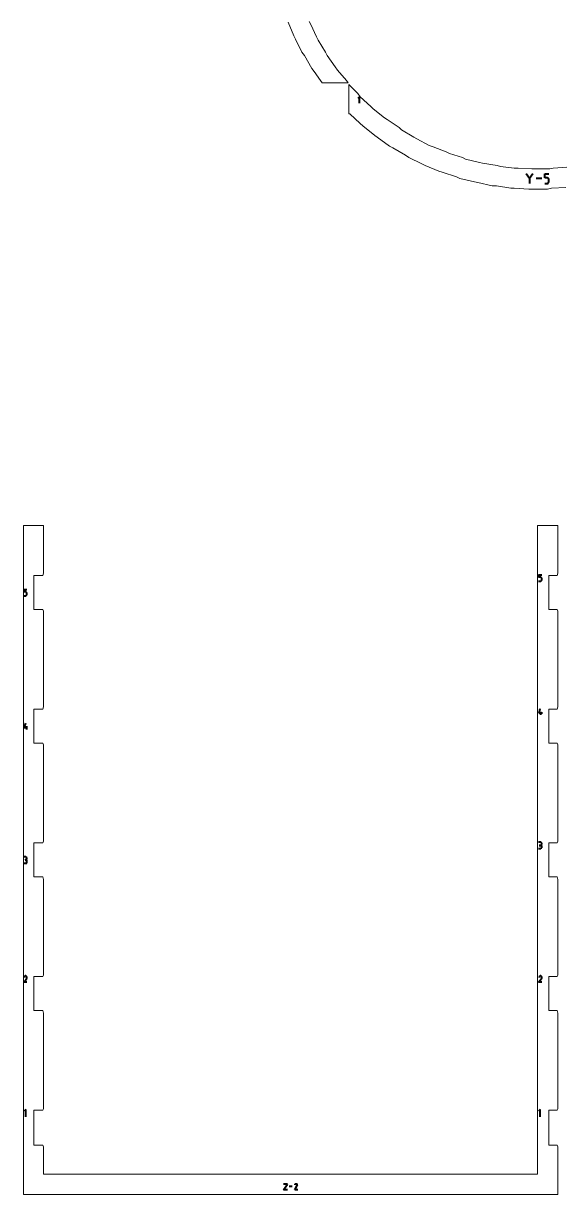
# Model space of a CAD drawing. Header units: millimetres. Extents: x -99 to 99, y -143 to 131.
# Drawn here: x -99.3 to -32.9, y -142.5 to 2 of the extents above; entities that cross this region are included whole.
import ezdxf

# ---------------------------------------------------------------- set-up
doc = ezdxf.new("R2010")
doc.units = ezdxf.units.MM
doc.header["$MEASUREMENT"] = 0
doc.layers.add('layer 1', color=7, linetype='Continuous')

msp = doc.modelspace()

# ---------------------------------------------------------------- linework, layer by layer
at = {"layer": 'layer 1', "color": 5, "lineweight": 13}
for points in [[(-66.5498, 2.1626), (-66.5498, 2.1626), (-65.8486, 0.4639), (-65.8486, 0.4639)], [(-63.7478, 1.8636), (-63.7478, 1.8636), (-63.9489, 2.2631), (-63.9489, 2.2631)], [(-63.0493, 0.3634), (-63.0493, 0.3634), (-63.7478, 1.8636), (-63.7478, 1.8636)], [(-65.8486, 0.4639), (-65.8486, 0.4639), (-65.6475, 0.0618), (-65.6475, 0.0618)], [(-65.6475, 0.0618), (-65.6475, 0.0618), (-64.8485, -1.5363), (-64.8485, -1.5363)], [(-62.8483, -0.0361), (-62.8483, -0.0361), (-63.0493, 0.3634), (-63.0493, 0.3634)], [(-61.9487, -1.5363), (-61.9487, -1.5363), (-62.8483, -0.0361), (-62.8483, -0.0361)], [(-64.8485, -1.5363), (-64.8485, -1.5363), (-64.5495, -1.9385), (-64.5495, -1.9385)], [(-64.5495, -1.9385), (-64.5495, -1.9385), (-63.6473, -3.5366), (-63.6473, -3.5366)], [(-61.7476, -1.9385), (-61.7476, -1.9385), (-61.9487, -1.5363), (-61.9487, -1.5363)], [(-60.7475, -3.3381), (-60.7475, -3.3381), (-61.7476, -1.9385), (-61.7476, -1.9385)], [(-63.6473, -3.5366), (-63.6473, -3.5366), (-63.3483, -3.9361), (-63.3483, -3.9361)], [(-63.3483, -3.9361), (-63.3483, -3.9361), (-62.5493, -5.0368), (-62.5493, -5.0368)], [(-60.4485, -3.7377), (-60.4485, -3.7377), (-60.7475, -3.3381), (-60.7475, -3.3381)], [(-59.3478, -5.0368), (-59.3478, -5.0368), (-60.4485, -3.7377), (-60.4485, -3.7377)], [(-62.5493, -5.0368), (-62.5493, -5.0368), (-62.3482, -5.3384), (-62.3482, -5.3384)], [(-62.3482, -5.3384), (-62.3482, -5.3384), (-59.1467, -5.3384), (-59.1467, -5.3384)], [(-59.1467, -5.3384), (-59.1467, -5.3384), (-59.3478, -5.0368), (-59.3478, -5.0368)], [(-57.9482, -6.6375), (-57.9482, -6.6375), (-59.0488, -5.5368), (-59.0488, -5.5368)], [(-59.0488, -5.5368), (-59.0488, -5.5368), (-59.0488, -9.1378), (-59.0488, -9.1378)], [(-57.6465, -7.037), (-57.6465, -7.037), (-57.9482, -6.6375), (-57.9482, -6.6375)], [(-56.3474, -8.2382), (-56.3474, -8.2382), (-57.6465, -7.037), (-57.6465, -7.037)], [(-56.0485, -8.5372), (-56.0485, -8.5372), (-56.3474, -8.2382), (-56.3474, -8.2382)], [(-54.6488, -9.6379), (-54.6488, -9.6379), (-56.0485, -8.5372), (-56.0485, -8.5372)], [(-59.0488, -9.1378), (-59.0488, -9.1378), (-58.9483, -9.1378), (-58.9483, -9.1378)], [(-58.9483, -9.1378), (-58.9483, -9.1378), (-57.6465, -10.3364), (-57.6465, -10.3364)], [(-54.3472, -9.8363), (-54.3472, -9.8363), (-54.6488, -9.6379), (-54.6488, -9.6379)], [(-52.847, -10.8364), (-52.847, -10.8364), (-54.3472, -9.8363), (-54.3472, -9.8363)], [(-57.6465, -10.3364), (-57.6465, -10.3364), (-57.3476, -10.638), (-57.3476, -10.638)], [(-57.3476, -10.638), (-57.3476, -10.638), (-55.8474, -11.8366), (-55.8474, -11.8366)], [(-52.548, -11.1381), (-52.548, -11.1381), (-52.847, -10.8364), (-52.847, -10.8364)], [(-51.0478, -12.0376), (-51.0478, -12.0376), (-52.548, -11.1381), (-52.548, -11.1381)], [(-55.8474, -11.8366), (-55.8474, -11.8366), (-55.5484, -12.0376), (-55.5484, -12.0376)], [(-55.5484, -12.0376), (-55.5484, -12.0376), (-54.0482, -13.1383), (-54.0482, -13.1383)], [(-50.6483, -12.2387), (-50.6483, -12.2387), (-51.0478, -12.0376), (-51.0478, -12.0376)], [(-49.1481, -13.0378), (-49.1481, -13.0378), (-50.6483, -12.2387), (-50.6483, -12.2387)], [(-54.0482, -13.1383), (-54.0482, -13.1383), (-53.6487, -13.3367), (-53.6487, -13.3367)], [(-53.6487, -13.3367), (-53.6487, -13.3367), (-52.048, -14.239), (-52.048, -14.239)], [(-52.048, -14.239), (-52.048, -14.239), (-51.6484, -14.538), (-51.6484, -14.538)], [(-48.6481, -13.2388), (-48.6481, -13.2388), (-49.1481, -13.0378), (-49.1481, -13.0378)], [(-47.0473, -13.8368), (-47.0473, -13.8368), (-48.6481, -13.2388), (-48.6481, -13.2388)], [(-46.6478, -14.0379), (-46.6478, -14.0379), (-47.0473, -13.8368), (-47.0473, -13.8368)], [(-45.0471, -14.538), (-45.0471, -14.538), (-46.6478, -14.0379), (-46.6478, -14.0379)], [(-51.6484, -14.538), (-51.6484, -14.538), (-50.0477, -15.337), (-50.0477, -15.337)], [(-50.0477, -15.337), (-50.0477, -15.337), (-49.6482, -15.5381), (-49.6482, -15.5381)], [(-49.6482, -15.5381), (-49.6482, -15.5381), (-47.9469, -16.2366), (-47.9469, -16.2366)], [(-44.6476, -14.7364), (-44.6476, -14.7364), (-45.0471, -14.538), (-45.0471, -14.538)], [(-42.9463, -15.1386), (-42.9463, -15.1386), (-44.6476, -14.7364), (-44.6476, -14.7364)], [(-42.5468, -15.2364), (-42.5468, -15.2364), (-42.9463, -15.1386), (-42.9463, -15.1386)], [(-40.7476, -15.5381), (-40.7476, -15.5381), (-42.5468, -15.2364), (-42.5468, -15.2364)], [(-40.3454, -15.6386), (-40.3454, -15.6386), (-40.7476, -15.5381), (-40.7476, -15.5381)], [(-38.6468, -15.8371), (-38.6468, -15.8371), (-40.3454, -15.6386), (-40.3454, -15.6386)], [(-38.1468, -15.8371), (-38.1468, -15.8371), (-38.6468, -15.8371), (-38.6468, -15.8371)], [(-36.4455, -15.9376), (-36.4455, -15.9376), (-38.1468, -15.8371), (-38.1468, -15.8371)], [(-33.8473, -15.8371), (-33.8473, -15.8371), (-34.2468, -15.9376), (-34.2468, -15.9376)], [(-32.146, -15.7365), (-32.146, -15.7365), (-33.8473, -15.8371), (-33.8473, -15.8371)], [(-47.9469, -16.2366), (-47.9469, -16.2366), (-47.5474, -16.3371), (-47.5474, -16.3371)], [(-47.5474, -16.3371), (-47.5474, -16.3371), (-45.7482, -16.9377), (-45.7482, -16.9377)], [(-45.7482, -16.9377), (-45.7482, -16.9377), (-45.3461, -17.1388), (-45.3461, -17.1388)], [(-45.3461, -17.1388), (-45.3461, -17.1388), (-43.5469, -17.5383), (-43.5469, -17.5383)], [(-36.046, -15.9376), (-36.046, -15.9376), (-36.4455, -15.9376), (-36.4455, -15.9376)], [(-34.2468, -15.9376), (-34.2468, -15.9376), (-36.046, -15.9376), (-36.046, -15.9376)], [(-43.5469, -17.5383), (-43.5469, -17.5383), (-43.1474, -17.6389), (-43.1474, -17.6389)], [(-43.1474, -17.6389), (-43.1474, -17.6389), (-41.3456, -18.0384), (-41.3456, -18.0384)], [(-41.3456, -18.0384), (-41.3456, -18.0384), (-40.8455, -18.0384), (-40.8455, -18.0384)], [(-40.8455, -18.0384), (-40.8455, -18.0384), (-39.0463, -18.3374), (-39.0463, -18.3374)], [(-39.0463, -18.3374), (-39.0463, -18.3374), (-38.6468, -18.3374), (-38.6468, -18.3374)], [(-38.6468, -18.3374), (-38.6468, -18.3374), (-36.845, -18.4379), (-36.845, -18.4379)], [(-36.845, -18.4379), (-36.845, -18.4379), (-36.3476, -18.4379), (-36.3476, -18.4379)], [(-36.3476, -18.4379), (-36.3476, -18.4379), (-34.5458, -18.4379), (-34.5458, -18.4379)], [(-34.5458, -18.4379), (-34.5458, -18.4379), (-34.0457, -18.3374), (-34.0457, -18.3374)], [(-34.0457, -18.3374), (-34.0457, -18.3374), (-32.2465, -18.2368), (-32.2465, -18.2368)], [(-96.752, -59.9405), (-96.752, -59.9405), (-99.2523, -59.9405), (-99.2523, -59.9405)], [(-99.2523, -59.9405), (-99.2523, -59.9405), (-99.2523, -101.2419), (-99.2523, -101.2419)], [(-96.752, -65.8407), (-96.752, -65.8407), (-96.752, -59.9405), (-96.752, -59.9405)], [(-33.2467, -59.9405), (-33.2467, -59.9405), (-35.747, -59.9405), (-35.747, -59.9405)], [(-35.747, -59.9405), (-35.747, -59.9405), (-35.747, -100.0407), (-35.747, -100.0407)], [(-33.2467, -65.8407), (-33.2467, -65.8407), (-33.2467, -59.9405), (-33.2467, -59.9405)], [(-97.9505, -70.3386), (-97.9505, -70.3386), (-97.9505, -66.1396), (-97.9505, -66.1396)], [(-97.9505, -66.1396), (-97.9505, -66.1396), (-96.8499, -66.1396), (-96.8499, -66.1396)], [(-96.8499, -66.1396), (-96.8499, -66.1396), (-96.752, -65.8407), (-96.752, -65.8407)], [(-34.3473, -70.3386), (-34.3473, -70.3386), (-34.3473, -66.1396), (-34.3473, -66.1396)], [(-34.3473, -66.1396), (-34.3473, -66.1396), (-33.3472, -66.1396), (-33.3472, -66.1396)], [(-33.3472, -66.1396), (-33.3472, -66.1396), (-33.2467, -65.8407), (-33.2467, -65.8407)], [(-96.8499, -70.3386), (-96.8499, -70.3386), (-97.9505, -70.3386), (-97.9505, -70.3386)], [(-96.752, -70.5397), (-96.752, -70.5397), (-96.8499, -70.3386), (-96.8499, -70.3386)], [(-96.752, -82.3401), (-96.752, -82.3401), (-96.752, -70.5397), (-96.752, -70.5397)], [(-33.3472, -70.3386), (-33.3472, -70.3386), (-34.3473, -70.3386), (-34.3473, -70.3386)], [(-33.2467, -70.5397), (-33.2467, -70.5397), (-33.3472, -70.3386), (-33.3472, -70.3386)], [(-33.2467, -82.3401), (-33.2467, -82.3401), (-33.2467, -70.5397), (-33.2467, -70.5397)], [(-96.8499, -82.6391), (-96.8499, -82.6391), (-96.752, -82.3401), (-96.752, -82.3401)], [(-33.3472, -82.6391), (-33.3472, -82.6391), (-33.2467, -82.3401), (-33.2467, -82.3401)], [(-97.9505, -86.8406), (-97.9505, -86.8406), (-97.9505, -82.6391), (-97.9505, -82.6391)], [(-97.9505, -82.6391), (-97.9505, -82.6391), (-96.8499, -82.6391), (-96.8499, -82.6391)], [(-34.3473, -86.8406), (-34.3473, -86.8406), (-34.3473, -82.6391), (-34.3473, -82.6391)], [(-34.3473, -82.6391), (-34.3473, -82.6391), (-33.3472, -82.6391), (-33.3472, -82.6391)], [(-96.8499, -86.8406), (-96.8499, -86.8406), (-97.9505, -86.8406), (-97.9505, -86.8406)], [(-96.752, -87.0391), (-96.752, -87.0391), (-96.8499, -86.8406), (-96.8499, -86.8406)], [(-96.752, -98.94), (-96.752, -98.94), (-96.752, -87.0391), (-96.752, -87.0391)], [(-33.3472, -86.8406), (-33.3472, -86.8406), (-34.3473, -86.8406), (-34.3473, -86.8406)], [(-33.2467, -87.0391), (-33.2467, -87.0391), (-33.3472, -86.8406), (-33.3472, -86.8406)], [(-33.2467, -98.94), (-33.2467, -98.94), (-33.2467, -87.0391), (-33.2467, -87.0391)], [(-97.9505, -103.34), (-97.9505, -103.34), (-97.9505, -99.1411), (-97.9505, -99.1411)], [(-97.9505, -99.1411), (-97.9505, -99.1411), (-96.8499, -99.1411), (-96.8499, -99.1411)], [(-96.8499, -99.1411), (-96.8499, -99.1411), (-96.752, -98.94), (-96.752, -98.94)], [(-34.3473, -103.34), (-34.3473, -103.34), (-34.3473, -99.1411), (-34.3473, -99.1411)], [(-34.3473, -99.1411), (-34.3473, -99.1411), (-33.3472, -99.1411), (-33.3472, -99.1411)], [(-33.3472, -99.1411), (-33.3472, -99.1411), (-33.2467, -98.94), (-33.2467, -98.94)], [(-35.747, -100.0407), (-35.747, -100.0407), (-35.747, -140.043), (-35.747, -140.043)], [(-99.2523, -101.2419), (-99.2523, -101.2419), (-99.2523, -142.5434), (-99.2523, -142.5434)], [(-96.8499, -103.34), (-96.8499, -103.34), (-97.9505, -103.34), (-97.9505, -103.34)], [(-96.752, -103.6417), (-96.752, -103.6417), (-96.8499, -103.34), (-96.8499, -103.34)], [(-96.752, -115.4421), (-96.752, -115.4421), (-96.752, -103.6417), (-96.752, -103.6417)], [(-33.3472, -103.34), (-33.3472, -103.34), (-34.3473, -103.34), (-34.3473, -103.34)], [(-33.2467, -103.6417), (-33.2467, -103.6417), (-33.3472, -103.34), (-33.3472, -103.34)], [(-33.2467, -115.4421), (-33.2467, -115.4421), (-33.2467, -103.6417), (-33.2467, -103.6417)], [(-97.9505, -119.8421), (-97.9505, -119.8421), (-97.9505, -115.6405), (-97.9505, -115.6405)], [(-97.9505, -115.6405), (-97.9505, -115.6405), (-96.8499, -115.6405), (-96.8499, -115.6405)], [(-96.8499, -115.6405), (-96.8499, -115.6405), (-96.752, -115.4421), (-96.752, -115.4421)], [(-34.3473, -119.8421), (-34.3473, -119.8421), (-34.3473, -115.6405), (-34.3473, -115.6405)], [(-34.3473, -115.6405), (-34.3473, -115.6405), (-33.3472, -115.6405), (-33.3472, -115.6405)], [(-33.3472, -115.6405), (-33.3472, -115.6405), (-33.2467, -115.4421), (-33.2467, -115.4421)], [(-96.8499, -119.8421), (-96.8499, -119.8421), (-97.9505, -119.8421), (-97.9505, -119.8421)], [(-96.752, -120.1411), (-96.752, -120.1411), (-96.8499, -119.8421), (-96.8499, -119.8421)], [(-33.3472, -119.8421), (-33.3472, -119.8421), (-34.3473, -119.8421), (-34.3473, -119.8421)], [(-33.2467, -120.1411), (-33.2467, -120.1411), (-33.3472, -119.8421), (-33.3472, -119.8421)], [(-96.752, -131.9415), (-96.752, -131.9415), (-96.752, -120.1411), (-96.752, -120.1411)], [(-33.2467, -131.9415), (-33.2467, -131.9415), (-33.2467, -120.1411), (-33.2467, -120.1411)], [(-97.9505, -136.4421), (-97.9505, -136.4421), (-97.9505, -132.1426), (-97.9505, -132.1426)], [(-97.9505, -132.1426), (-97.9505, -132.1426), (-96.8499, -132.1426), (-96.8499, -132.1426)], [(-96.8499, -132.1426), (-96.8499, -132.1426), (-96.752, -131.9415), (-96.752, -131.9415)], [(-34.3473, -136.4421), (-34.3473, -136.4421), (-34.3473, -132.1426), (-34.3473, -132.1426)], [(-34.3473, -132.1426), (-34.3473, -132.1426), (-33.3472, -132.1426), (-33.3472, -132.1426)], [(-33.3472, -132.1426), (-33.3472, -132.1426), (-33.2467, -131.9415), (-33.2467, -131.9415)], [(-96.8499, -136.4421), (-96.8499, -136.4421), (-97.9505, -136.4421), (-97.9505, -136.4421)], [(-96.752, -136.6432), (-96.752, -136.6432), (-96.8499, -136.4421), (-96.8499, -136.4421)], [(-96.752, -140.043), (-96.752, -140.043), (-96.752, -136.6432), (-96.752, -136.6432)], [(-33.3472, -136.4421), (-33.3472, -136.4421), (-34.3473, -136.4421), (-34.3473, -136.4421)], [(-33.2467, -136.6432), (-33.2467, -136.6432), (-33.3472, -136.4421), (-33.3472, -136.4421)], [(-33.2467, -142.5434), (-33.2467, -142.5434), (-33.2467, -136.6432), (-33.2467, -136.6432)], [(-35.747, -140.043), (-35.747, -140.043), (-96.752, -140.043), (-96.752, -140.043)], [(-99.2523, -142.5434), (-99.2523, -142.5434), (-33.2467, -142.5434), (-33.2467, -142.5434)]]:
    msp.add_open_spline(points, degree=3, dxfattribs=at)
at = {"layer": 'layer 1', "color": 1, "lineweight": 40}
for points in [[(-57.7471, -7.037), (-57.7471, -7.037), (-57.9482, -7.2381), (-57.9482, -7.2381)], [(-57.7471, -7.8387), (-57.7471, -7.8387), (-57.7471, -7.037), (-57.7471, -7.037)], [(-36.7471, -17.1388), (-36.7471, -17.1388), (-37.1466, -16.5382), (-37.1466, -16.5382)], [(-36.3476, -16.5382), (-36.3476, -16.5382), (-36.7471, -17.1388), (-36.7471, -17.1388)], [(-36.7471, -17.0383), (-36.7471, -17.0383), (-36.7471, -17.7368), (-36.7471, -17.7368)], [(-35.2469, -17.1388), (-35.2469, -17.1388), (-35.9454, -17.1388), (-35.9454, -17.1388)], [(-34.8474, -17.0383), (-34.8474, -17.0383), (-34.8474, -16.5382), (-34.8474, -16.5382)], [(-34.8474, -16.5382), (-34.8474, -16.5382), (-34.3473, -16.5382), (-34.3473, -16.5382)], [(-34.5458, -17.0383), (-34.5458, -17.0383), (-34.8474, -17.0383), (-34.8474, -17.0383)], [(-34.4452, -17.1388), (-34.4452, -17.1388), (-34.5458, -17.0383), (-34.5458, -17.0383)], [(-34.5458, -17.0383), (-34.5458, -17.0383), (-34.5458, -17.0383), (-34.5458, -17.0383)], [(-34.3473, -17.1388), (-34.3473, -17.1388), (-34.4452, -17.1388), (-34.4452, -17.1388)], [(-34.4452, -17.1388), (-34.4452, -17.1388), (-34.4452, -17.1388), (-34.4452, -17.1388)], [(-34.4452, -17.1388), (-34.4452, -17.1388), (-34.4452, -17.1388), (-34.4452, -17.1388)], [(-34.3473, -17.2367), (-34.3473, -17.2367), (-34.3473, -17.1388), (-34.3473, -17.1388)], [(-34.3473, -17.3372), (-34.3473, -17.3372), (-34.3473, -17.2367), (-34.3473, -17.2367)], [(-34.3473, -17.2367), (-34.3473, -17.2367), (-34.3473, -17.2367), (-34.3473, -17.2367)], [(-34.3473, -17.4378), (-34.3473, -17.4378), (-34.3473, -17.3372), (-34.3473, -17.3372)], [(-34.3473, -17.3372), (-34.3473, -17.3372), (-34.3473, -17.3372), (-34.3473, -17.3372)], [(-34.3473, -17.3372), (-34.3473, -17.3372), (-34.3473, -17.3372), (-34.3473, -17.3372)], [(-34.8474, -17.7368), (-34.8474, -17.7368), (-34.5458, -17.7368), (-34.5458, -17.7368)], [(-34.5458, -17.7368), (-34.5458, -17.7368), (-34.5458, -17.7368), (-34.5458, -17.7368)], [(-34.5458, -17.7368), (-34.5458, -17.7368), (-34.5458, -17.7368), (-34.5458, -17.7368)], [(-34.5458, -17.7368), (-34.5458, -17.7368), (-34.4452, -17.7368), (-34.4452, -17.7368)], [(-34.4452, -17.7368), (-34.4452, -17.7368), (-34.4452, -17.6389), (-34.4452, -17.6389)], [(-34.4452, -17.6389), (-34.4452, -17.6389), (-34.3473, -17.6389), (-34.3473, -17.6389)], [(-34.4452, -17.7368), (-34.4452, -17.7368), (-34.4452, -17.7368), (-34.4452, -17.7368)], [(-34.3473, -17.5383), (-34.3473, -17.5383), (-34.3473, -17.4378), (-34.3473, -17.4378)], [(-34.3473, -17.6389), (-34.3473, -17.6389), (-34.3473, -17.5383), (-34.3473, -17.5383)], [(-34.3473, -17.5383), (-34.3473, -17.5383), (-34.3473, -17.5383), (-34.3473, -17.5383)], [(-34.3473, -17.6389), (-34.3473, -17.6389), (-34.3473, -17.6389), (-34.3473, -17.6389)], [(-35.6464, -66.3407), (-35.6464, -66.3407), (-35.6464, -66.0391), (-35.6464, -66.0391)], [(-35.6464, -66.0391), (-35.6464, -66.0391), (-35.2469, -66.0391), (-35.2469, -66.0391)], [(-35.4454, -66.3407), (-35.4454, -66.3407), (-35.6464, -66.3407), (-35.6464, -66.3407)], [(-35.3475, -66.3407), (-35.3475, -66.3407), (-35.4454, -66.3407), (-35.4454, -66.3407)], [(-35.3475, -66.4386), (-35.3475, -66.4386), (-35.3475, -66.3407), (-35.3475, -66.3407)], [(-35.3475, -66.3407), (-35.3475, -66.3407), (-35.3475, -66.3407), (-35.3475, -66.3407)], [(-35.2469, -66.4386), (-35.2469, -66.4386), (-35.3475, -66.4386), (-35.3475, -66.4386)], [(-35.3475, -66.4386), (-35.3475, -66.4386), (-35.3475, -66.4386), (-35.3475, -66.4386)], [(-35.2469, -66.5392), (-35.2469, -66.5392), (-35.2469, -66.4386), (-35.2469, -66.4386)], [(-35.2469, -66.4386), (-35.2469, -66.4386), (-35.2469, -66.4386), (-35.2469, -66.4386)], [(-35.2469, -66.4386), (-35.2469, -66.4386), (-35.2469, -66.4386), (-35.2469, -66.4386)], [(-99.1517, -68.1399), (-99.1517, -68.1399), (-99.1517, -67.8409), (-99.1517, -67.8409)], [(-99.1517, -67.8409), (-99.1517, -67.8409), (-98.8501, -67.8409), (-98.8501, -67.8409)], [(-35.6464, -66.8408), (-35.6464, -66.8408), (-35.4454, -66.8408), (-35.4454, -66.8408)], [(-35.4454, -66.8408), (-35.4454, -66.8408), (-35.4454, -66.8408), (-35.4454, -66.8408)], [(-35.4454, -66.8408), (-35.4454, -66.8408), (-35.3475, -66.8408), (-35.3475, -66.8408)], [(-35.3475, -66.8408), (-35.3475, -66.8408), (-35.3475, -66.7402), (-35.3475, -66.7402)], [(-35.3475, -66.7402), (-35.3475, -66.7402), (-35.3475, -66.7402), (-35.3475, -66.7402)], [(-35.3475, -66.7402), (-35.3475, -66.7402), (-35.2469, -66.7402), (-35.2469, -66.7402)], [(-35.3475, -66.8408), (-35.3475, -66.8408), (-35.3475, -66.8408), (-35.3475, -66.8408)], [(-35.2469, -66.6397), (-35.2469, -66.6397), (-35.2469, -66.5392), (-35.2469, -66.5392)], [(-35.2469, -66.5392), (-35.2469, -66.5392), (-35.2469, -66.5392), (-35.2469, -66.5392)], [(-35.2469, -66.5392), (-35.2469, -66.5392), (-35.2469, -66.5392), (-35.2469, -66.5392)], [(-35.2469, -66.7402), (-35.2469, -66.7402), (-35.2469, -66.6397), (-35.2469, -66.6397)], [(-35.2469, -66.6397), (-35.2469, -66.6397), (-35.2469, -66.6397), (-35.2469, -66.6397)], [(-35.2469, -66.7402), (-35.2469, -66.7402), (-35.2469, -66.7402), (-35.2469, -66.7402)], [(-35.2469, -66.7402), (-35.2469, -66.7402), (-35.2469, -66.7402), (-35.2469, -66.7402)], [(-98.9506, -68.1399), (-98.9506, -68.1399), (-99.1517, -68.1399), (-99.1517, -68.1399)], [(-99.1517, -68.64), (-99.1517, -68.64), (-98.9506, -68.64), (-98.9506, -68.64)], [(-98.9506, -68.2404), (-98.9506, -68.2404), (-98.9506, -68.1399), (-98.9506, -68.1399)], [(-98.9506, -68.1399), (-98.9506, -68.1399), (-98.9506, -68.1399), (-98.9506, -68.1399)], [(-98.9506, -68.1399), (-98.9506, -68.1399), (-98.9506, -68.1399), (-98.9506, -68.1399)], [(-98.8501, -68.2404), (-98.8501, -68.2404), (-98.9506, -68.2404), (-98.9506, -68.2404)], [(-98.9506, -68.64), (-98.9506, -68.64), (-98.9506, -68.5394), (-98.9506, -68.5394)], [(-98.9506, -68.5394), (-98.9506, -68.5394), (-98.8501, -68.5394), (-98.8501, -68.5394)], [(-98.9506, -68.64), (-98.9506, -68.64), (-98.9506, -68.64), (-98.9506, -68.64)], [(-98.9506, -68.64), (-98.9506, -68.64), (-98.9506, -68.64), (-98.9506, -68.64)], [(-98.9506, -68.64), (-98.9506, -68.64), (-98.9506, -68.64), (-98.9506, -68.64)], [(-98.8501, -68.3383), (-98.8501, -68.3383), (-98.8501, -68.2404), (-98.8501, -68.2404)], [(-98.8501, -68.2404), (-98.8501, -68.2404), (-98.8501, -68.2404), (-98.8501, -68.2404)], [(-98.8501, -68.2404), (-98.8501, -68.2404), (-98.8501, -68.2404), (-98.8501, -68.2404)], [(-98.8501, -68.2404), (-98.8501, -68.2404), (-98.8501, -68.2404), (-98.8501, -68.2404)], [(-98.8501, -68.4389), (-98.8501, -68.4389), (-98.8501, -68.3383), (-98.8501, -68.3383)], [(-98.8501, -68.3383), (-98.8501, -68.3383), (-98.8501, -68.3383), (-98.8501, -68.3383)], [(-98.8501, -68.3383), (-98.8501, -68.3383), (-98.8501, -68.3383), (-98.8501, -68.3383)], [(-98.8501, -68.5394), (-98.8501, -68.5394), (-98.8501, -68.4389), (-98.8501, -68.4389)], [(-98.8501, -68.4389), (-98.8501, -68.4389), (-98.8501, -68.4389), (-98.8501, -68.4389)], [(-98.8501, -68.5394), (-98.8501, -68.5394), (-98.8501, -68.5394), (-98.8501, -68.5394)], [(-98.8501, -68.5394), (-98.8501, -68.5394), (-98.8501, -68.5394), (-98.8501, -68.5394)], [(-98.8501, -68.5394), (-98.8501, -68.5394), (-98.8501, -68.5394), (-98.8501, -68.5394)], [(-35.5459, -83.1391), (-35.5459, -83.1391), (-35.4454, -82.5412), (-35.4454, -82.5412)], [(-35.1464, -83.1391), (-35.1464, -83.1391), (-35.5459, -83.1391), (-35.5459, -83.1391)], [(-35.3475, -83.3402), (-35.3475, -83.3402), (-35.3475, -82.9407), (-35.3475, -82.9407)], [(-99.1517, -84.9409), (-99.1517, -84.9409), (-98.9506, -84.3403), (-98.9506, -84.3403)], [(-98.7522, -84.9409), (-98.7522, -84.9409), (-99.1517, -84.9409), (-99.1517, -84.9409)], [(-98.8501, -85.1394), (-98.8501, -85.1394), (-98.8501, -84.7398), (-98.8501, -84.7398)], [(-35.4454, -99.0406), (-35.4454, -99.0406), (-35.6464, -99.0406), (-35.6464, -99.0406)], [(-35.4454, -99.4401), (-35.4454, -99.4401), (-35.5459, -99.4401), (-35.5459, -99.4401)], [(-35.5459, -99.4401), (-35.5459, -99.4401), (-35.4454, -99.4401), (-35.4454, -99.4401)], [(-35.3475, -99.0406), (-35.3475, -99.0406), (-35.4454, -99.0406), (-35.4454, -99.0406)], [(-35.4454, -99.0406), (-35.4454, -99.0406), (-35.4454, -99.0406), (-35.4454, -99.0406)], [(-35.3475, -99.4401), (-35.3475, -99.4401), (-35.4454, -99.4401), (-35.4454, -99.4401)], [(-35.4454, -99.4401), (-35.4454, -99.4401), (-35.4454, -99.4401), (-35.4454, -99.4401)], [(-35.4454, -99.4401), (-35.4454, -99.4401), (-35.4454, -99.4401), (-35.4454, -99.4401)], [(-35.4454, -99.4401), (-35.4454, -99.4401), (-35.4454, -99.4401), (-35.4454, -99.4401)], [(-35.4454, -99.4401), (-35.4454, -99.4401), (-35.3475, -99.4401), (-35.3475, -99.4401)], [(-35.3475, -99.1411), (-35.3475, -99.1411), (-35.3475, -99.0406), (-35.3475, -99.0406)], [(-35.3475, -99.0406), (-35.3475, -99.0406), (-35.3475, -99.0406), (-35.3475, -99.0406)], [(-35.2469, -99.1411), (-35.2469, -99.1411), (-35.3475, -99.1411), (-35.3475, -99.1411)], [(-35.3475, -99.1411), (-35.3475, -99.1411), (-35.3475, -99.1411), (-35.3475, -99.1411)], [(-35.3475, -99.4401), (-35.3475, -99.4401), (-35.3475, -99.3395), (-35.3475, -99.3395)], [(-35.3475, -99.3395), (-35.3475, -99.3395), (-35.3475, -99.3395), (-35.3475, -99.3395)], [(-35.3475, -99.3395), (-35.3475, -99.3395), (-35.3475, -99.3395), (-35.3475, -99.3395)], [(-35.3475, -99.3395), (-35.3475, -99.3395), (-35.2469, -99.3395), (-35.2469, -99.3395)], [(-35.2469, -99.4401), (-35.2469, -99.4401), (-35.3475, -99.4401), (-35.3475, -99.4401)], [(-35.3475, -99.4401), (-35.3475, -99.4401), (-35.3475, -99.4401), (-35.3475, -99.4401)], [(-35.3475, -99.4401), (-35.3475, -99.4401), (-35.3475, -99.4401), (-35.3475, -99.4401)], [(-35.3475, -99.4401), (-35.3475, -99.4401), (-35.3475, -99.4401), (-35.3475, -99.4401)], [(-35.3475, -99.8396), (-35.3475, -99.8396), (-35.3475, -99.7417), (-35.3475, -99.7417)], [(-35.3475, -99.7417), (-35.3475, -99.7417), (-35.3475, -99.7417), (-35.3475, -99.7417)], [(-35.3475, -99.7417), (-35.3475, -99.7417), (-35.2469, -99.7417), (-35.2469, -99.7417)], [(-35.2469, -99.2417), (-35.2469, -99.2417), (-35.2469, -99.1411), (-35.2469, -99.1411)], [(-35.2469, -99.1411), (-35.2469, -99.1411), (-35.2469, -99.1411), (-35.2469, -99.1411)], [(-35.2469, -99.3395), (-35.2469, -99.3395), (-35.2469, -99.2417), (-35.2469, -99.2417)], [(-35.2469, -99.2417), (-35.2469, -99.2417), (-35.2469, -99.2417), (-35.2469, -99.2417)], [(-35.2469, -99.2417), (-35.2469, -99.2417), (-35.2469, -99.2417), (-35.2469, -99.2417)], [(-35.2469, -99.2417), (-35.2469, -99.2417), (-35.2469, -99.2417), (-35.2469, -99.2417)], [(-35.2469, -99.3395), (-35.2469, -99.3395), (-35.2469, -99.3395), (-35.2469, -99.3395)], [(-35.2469, -99.5406), (-35.2469, -99.5406), (-35.2469, -99.4401), (-35.2469, -99.4401)], [(-35.2469, -99.6412), (-35.2469, -99.6412), (-35.2469, -99.5406), (-35.2469, -99.5406)], [(-35.2469, -99.5406), (-35.2469, -99.5406), (-35.2469, -99.5406), (-35.2469, -99.5406)], [(-35.2469, -99.5406), (-35.2469, -99.5406), (-35.2469, -99.5406), (-35.2469, -99.5406)], [(-35.2469, -99.5406), (-35.2469, -99.5406), (-35.2469, -99.5406), (-35.2469, -99.5406)], [(-35.2469, -99.7417), (-35.2469, -99.7417), (-35.2469, -99.6412), (-35.2469, -99.6412)], [(-35.2469, -99.6412), (-35.2469, -99.6412), (-35.2469, -99.6412), (-35.2469, -99.6412)], [(-35.2469, -99.7417), (-35.2469, -99.7417), (-35.2469, -99.7417), (-35.2469, -99.7417)], [(-99.0512, -100.8397), (-99.0512, -100.8397), (-99.1517, -100.8397), (-99.1517, -100.8397)], [(-98.9506, -100.8397), (-98.9506, -100.8397), (-99.0512, -100.8397), (-99.0512, -100.8397)], [(-98.8501, -100.9403), (-98.8501, -100.9403), (-98.9506, -100.8397), (-98.9506, -100.8397)], [(-98.9506, -100.8397), (-98.9506, -100.8397), (-98.9506, -100.8397), (-98.9506, -100.8397)], [(-98.9506, -100.8397), (-98.9506, -100.8397), (-98.9506, -100.8397), (-98.9506, -100.8397)], [(-98.9506, -101.2419), (-98.9506, -101.2419), (-98.9506, -101.1414), (-98.9506, -101.1414)], [(-98.9506, -101.1414), (-98.9506, -101.1414), (-98.8501, -101.1414), (-98.8501, -101.1414)], [(-98.8501, -101.0408), (-98.8501, -101.0408), (-98.8501, -100.9403), (-98.8501, -100.9403)], [(-98.8501, -100.9403), (-98.8501, -100.9403), (-98.8501, -100.9403), (-98.8501, -100.9403)], [(-98.8501, -100.9403), (-98.8501, -100.9403), (-98.8501, -100.9403), (-98.8501, -100.9403)], [(-98.8501, -100.9403), (-98.8501, -100.9403), (-98.8501, -100.9403), (-98.8501, -100.9403)], [(-98.8501, -101.1414), (-98.8501, -101.1414), (-98.8501, -101.0408), (-98.8501, -101.0408)], [(-98.8501, -101.0408), (-98.8501, -101.0408), (-98.8501, -101.0408), (-98.8501, -101.0408)], [(-98.8501, -101.0408), (-98.8501, -101.0408), (-98.8501, -101.0408), (-98.8501, -101.0408)], [(-98.8501, -101.0408), (-98.8501, -101.0408), (-98.8501, -101.0408), (-98.8501, -101.0408)], [(-98.8501, -101.1414), (-98.8501, -101.1414), (-98.8501, -101.1414), (-98.8501, -101.1414)], [(-98.8501, -101.1414), (-98.8501, -101.1414), (-98.8501, -101.1414), (-98.8501, -101.1414)], [(-98.8501, -101.1414), (-98.8501, -101.1414), (-98.8501, -101.1414), (-98.8501, -101.1414)], [(-35.6464, -99.8396), (-35.6464, -99.8396), (-35.4454, -99.8396), (-35.4454, -99.8396)], [(-35.4454, -99.8396), (-35.4454, -99.8396), (-35.4454, -99.8396), (-35.4454, -99.8396)], [(-35.4454, -99.8396), (-35.4454, -99.8396), (-35.4454, -99.8396), (-35.4454, -99.8396)], [(-35.4454, -99.8396), (-35.4454, -99.8396), (-35.3475, -99.8396), (-35.3475, -99.8396)], [(-35.3475, -99.8396), (-35.3475, -99.8396), (-35.3475, -99.8396), (-35.3475, -99.8396)], [(-99.1517, -101.6414), (-99.1517, -101.6414), (-99.0512, -101.6414), (-99.0512, -101.6414)], [(-98.9506, -101.2419), (-98.9506, -101.2419), (-99.0512, -101.2419), (-99.0512, -101.2419)], [(-99.0512, -101.2419), (-99.0512, -101.2419), (-99.0512, -101.2419), (-99.0512, -101.2419)], [(-99.0512, -101.2419), (-99.0512, -101.2419), (-99.0512, -101.2419), (-99.0512, -101.2419)], [(-99.0512, -101.2419), (-99.0512, -101.2419), (-99.0512, -101.2419), (-99.0512, -101.2419)], [(-99.0512, -101.2419), (-99.0512, -101.2419), (-98.9506, -101.2419), (-98.9506, -101.2419)], [(-99.0512, -101.6414), (-99.0512, -101.6414), (-99.0512, -101.6414), (-99.0512, -101.6414)], [(-99.0512, -101.6414), (-99.0512, -101.6414), (-98.9506, -101.6414), (-98.9506, -101.6414)], [(-98.8501, -101.2419), (-98.8501, -101.2419), (-98.9506, -101.2419), (-98.9506, -101.2419)], [(-98.9506, -101.2419), (-98.9506, -101.2419), (-98.9506, -101.2419), (-98.9506, -101.2419)], [(-98.9506, -101.2419), (-98.9506, -101.2419), (-98.9506, -101.2419), (-98.9506, -101.2419)], [(-98.9506, -101.2419), (-98.9506, -101.2419), (-98.9506, -101.2419), (-98.9506, -101.2419)], [(-98.9506, -101.6414), (-98.9506, -101.6414), (-98.9506, -101.6414), (-98.9506, -101.6414)], [(-98.9506, -101.6414), (-98.9506, -101.6414), (-98.9506, -101.6414), (-98.9506, -101.6414)], [(-98.9506, -101.6414), (-98.9506, -101.6414), (-98.8501, -101.6414), (-98.8501, -101.6414)], [(-98.8501, -101.3398), (-98.8501, -101.3398), (-98.8501, -101.2419), (-98.8501, -101.2419)], [(-98.8501, -101.2419), (-98.8501, -101.2419), (-98.8501, -101.2419), (-98.8501, -101.2419)], [(-98.8501, -101.2419), (-98.8501, -101.2419), (-98.8501, -101.2419), (-98.8501, -101.2419)], [(-98.8501, -101.4403), (-98.8501, -101.4403), (-98.8501, -101.3398), (-98.8501, -101.3398)], [(-98.8501, -101.3398), (-98.8501, -101.3398), (-98.8501, -101.3398), (-98.8501, -101.3398)], [(-98.8501, -101.3398), (-98.8501, -101.3398), (-98.8501, -101.3398), (-98.8501, -101.3398)], [(-98.8501, -101.3398), (-98.8501, -101.3398), (-98.8501, -101.3398), (-98.8501, -101.3398)], [(-98.8501, -101.5409), (-98.8501, -101.5409), (-98.8501, -101.4403), (-98.8501, -101.4403)], [(-98.8501, -101.6414), (-98.8501, -101.6414), (-98.8501, -101.5409), (-98.8501, -101.5409)], [(-98.8501, -101.5409), (-98.8501, -101.5409), (-98.8501, -101.5409), (-98.8501, -101.5409)], [(-98.8501, -101.5409), (-98.8501, -101.5409), (-98.8501, -101.5409), (-98.8501, -101.5409)], [(-98.8501, -101.5409), (-98.8501, -101.5409), (-98.8501, -101.5409), (-98.8501, -101.5409)], [(-99.0512, -115.6405), (-99.0512, -115.6405), (-99.1517, -115.6405), (-99.1517, -115.6405)], [(-99.1517, -115.6405), (-99.1517, -115.6405), (-99.1517, -115.6405), (-99.1517, -115.6405)], [(-99.1517, -115.6405), (-99.1517, -115.6405), (-99.1517, -115.6405), (-99.1517, -115.6405)], [(-99.1517, -115.6405), (-99.1517, -115.6405), (-99.1517, -115.7411), (-99.1517, -115.7411)], [(-98.9506, -115.54), (-98.9506, -115.54), (-99.0512, -115.54), (-99.0512, -115.54)], [(-99.0512, -115.54), (-99.0512, -115.54), (-99.0512, -115.54), (-99.0512, -115.54)], [(-99.0512, -115.54), (-99.0512, -115.54), (-99.0512, -115.6405), (-99.0512, -115.6405)], [(-98.9506, -115.6405), (-98.9506, -115.6405), (-98.9506, -115.54), (-98.9506, -115.54)], [(-98.9506, -115.54), (-98.9506, -115.54), (-98.9506, -115.54), (-98.9506, -115.54)], [(-98.9506, -115.54), (-98.9506, -115.54), (-98.9506, -115.54), (-98.9506, -115.54)], [(-98.8501, -115.6405), (-98.8501, -115.6405), (-98.9506, -115.6405), (-98.9506, -115.6405)], [(-98.9506, -115.6405), (-98.9506, -115.6405), (-98.9506, -115.6405), (-98.9506, -115.6405)], [(-98.8501, -115.7411), (-98.8501, -115.7411), (-98.8501, -115.6405), (-98.8501, -115.6405)], [(-98.8501, -115.6405), (-98.8501, -115.6405), (-98.8501, -115.6405), (-98.8501, -115.6405)], [(-98.8501, -115.6405), (-98.8501, -115.6405), (-98.8501, -115.6405), (-98.8501, -115.6405)], [(-98.8501, -115.6405), (-98.8501, -115.6405), (-98.8501, -115.6405), (-98.8501, -115.6405)], [(-35.4454, -115.54), (-35.4454, -115.54), (-35.5459, -115.6405), (-35.5459, -115.6405)], [(-35.5459, -115.6405), (-35.5459, -115.6405), (-35.5459, -115.6405), (-35.5459, -115.6405)], [(-35.5459, -115.6405), (-35.5459, -115.6405), (-35.5459, -115.6405), (-35.5459, -115.6405)], [(-35.5459, -115.6405), (-35.5459, -115.6405), (-35.5459, -115.6405), (-35.5459, -115.6405)], [(-35.5459, -115.6405), (-35.5459, -115.6405), (-35.5459, -115.7411), (-35.5459, -115.7411)], [(-35.3475, -115.54), (-35.3475, -115.54), (-35.4454, -115.54), (-35.4454, -115.54)], [(-35.4454, -115.54), (-35.4454, -115.54), (-35.4454, -115.54), (-35.4454, -115.54)], [(-35.4454, -115.54), (-35.4454, -115.54), (-35.4454, -115.54), (-35.4454, -115.54)], [(-35.4454, -115.54), (-35.4454, -115.54), (-35.4454, -115.54), (-35.4454, -115.54)], [(-35.3475, -115.6405), (-35.3475, -115.6405), (-35.3475, -115.54), (-35.3475, -115.54)], [(-35.2469, -115.6405), (-35.2469, -115.6405), (-35.3475, -115.6405), (-35.3475, -115.6405)], [(-35.3475, -115.6405), (-35.3475, -115.6405), (-35.3475, -115.6405), (-35.3475, -115.6405)], [(-35.3475, -115.6405), (-35.3475, -115.6405), (-35.3475, -115.6405), (-35.3475, -115.6405)], [(-35.2469, -115.7411), (-35.2469, -115.7411), (-35.2469, -115.6405), (-35.2469, -115.6405)], [(-35.2469, -115.6405), (-35.2469, -115.6405), (-35.2469, -115.6405), (-35.2469, -115.6405)], [(-35.2469, -115.6405), (-35.2469, -115.6405), (-35.2469, -115.6405), (-35.2469, -115.6405)], [(-99.1517, -116.3417), (-99.1517, -116.3417), (-98.8501, -115.8416), (-98.8501, -115.8416)], [(-98.8501, -116.3417), (-98.8501, -116.3417), (-99.1517, -116.3417), (-99.1517, -116.3417)], [(-98.8501, -115.8416), (-98.8501, -115.8416), (-98.8501, -115.7411), (-98.8501, -115.7411)], [(-98.8501, -115.7411), (-98.8501, -115.7411), (-98.8501, -115.7411), (-98.8501, -115.7411)], [(-98.8501, -115.7411), (-98.8501, -115.7411), (-98.8501, -115.7411), (-98.8501, -115.7411)], [(-98.8501, -115.8416), (-98.8501, -115.8416), (-98.8501, -115.8416), (-98.8501, -115.8416)], [(-98.8501, -115.8416), (-98.8501, -115.8416), (-98.8501, -115.8416), (-98.8501, -115.8416)], [(-98.8501, -115.8416), (-98.8501, -115.8416), (-98.8501, -115.8416), (-98.8501, -115.8416)], [(-98.8501, -115.8416), (-98.8501, -115.8416), (-98.8501, -115.8416), (-98.8501, -115.8416)], [(-98.8501, -115.8416), (-98.8501, -115.8416), (-98.8501, -115.8416), (-98.8501, -115.8416)], [(-98.8501, -115.8416), (-98.8501, -115.8416), (-98.8501, -115.8416), (-98.8501, -115.8416)], [(-98.8501, -115.8416), (-98.8501, -115.8416), (-98.8501, -115.8416), (-98.8501, -115.8416)], [(-98.8501, -115.8416), (-98.8501, -115.8416), (-98.8501, -115.8416), (-98.8501, -115.8416)], [(-98.8501, -115.8416), (-98.8501, -115.8416), (-98.8501, -115.8416), (-98.8501, -115.8416)], [(-98.8501, -115.8416), (-98.8501, -115.8416), (-98.8501, -115.8416), (-98.8501, -115.8416)], [(-98.8501, -115.8416), (-98.8501, -115.8416), (-98.8501, -115.8416), (-98.8501, -115.8416)], [(-98.8501, -115.8416), (-98.8501, -115.8416), (-98.8501, -115.8416), (-98.8501, -115.8416)], [(-35.6464, -116.3417), (-35.6464, -116.3417), (-35.2469, -115.8416), (-35.2469, -115.8416)], [(-35.2469, -116.3417), (-35.2469, -116.3417), (-35.6464, -116.3417), (-35.6464, -116.3417)], [(-35.2469, -115.8416), (-35.2469, -115.8416), (-35.2469, -115.7411), (-35.2469, -115.7411)], [(-35.2469, -115.7411), (-35.2469, -115.7411), (-35.2469, -115.7411), (-35.2469, -115.7411)], [(-35.2469, -115.7411), (-35.2469, -115.7411), (-35.2469, -115.7411), (-35.2469, -115.7411)], [(-35.2469, -115.8416), (-35.2469, -115.8416), (-35.2469, -115.8416), (-35.2469, -115.8416)], [(-35.2469, -115.8416), (-35.2469, -115.8416), (-35.2469, -115.8416), (-35.2469, -115.8416)], [(-35.2469, -115.8416), (-35.2469, -115.8416), (-35.2469, -115.8416), (-35.2469, -115.8416)], [(-35.2469, -115.8416), (-35.2469, -115.8416), (-35.2469, -115.8416), (-35.2469, -115.8416)], [(-35.2469, -115.8416), (-35.2469, -115.8416), (-35.2469, -115.8416), (-35.2469, -115.8416)], [(-35.2469, -115.8416), (-35.2469, -115.8416), (-35.2469, -115.8416), (-35.2469, -115.8416)], [(-35.2469, -115.8416), (-35.2469, -115.8416), (-35.2469, -115.8416), (-35.2469, -115.8416)], [(-35.2469, -115.8416), (-35.2469, -115.8416), (-35.2469, -115.8416), (-35.2469, -115.8416)], [(-35.2469, -115.8416), (-35.2469, -115.8416), (-35.2469, -115.8416), (-35.2469, -115.8416)], [(-35.2469, -115.8416), (-35.2469, -115.8416), (-35.2469, -115.8416), (-35.2469, -115.8416)], [(-35.2469, -115.8416), (-35.2469, -115.8416), (-35.2469, -115.8416), (-35.2469, -115.8416)], [(-35.2469, -115.8416), (-35.2469, -115.8416), (-35.2469, -115.8416), (-35.2469, -115.8416)], [(-98.9506, -132.042), (-98.9506, -132.042), (-99.1517, -132.2431), (-99.1517, -132.2431)], [(-98.9506, -132.9416), (-98.9506, -132.9416), (-98.9506, -132.042), (-98.9506, -132.042)], [(-35.4454, -132.042), (-35.4454, -132.042), (-35.6464, -132.2431), (-35.6464, -132.2431)], [(-35.4454, -132.9416), (-35.4454, -132.9416), (-35.4454, -132.042), (-35.4454, -132.042)], [(-67.1477, -141.9428), (-67.1477, -141.9428), (-66.6477, -141.2416), (-66.6477, -141.2416)], [(-66.6477, -141.2416), (-66.6477, -141.2416), (-67.1477, -141.2416), (-67.1477, -141.2416)], [(-66.0497, -141.5432), (-66.0497, -141.5432), (-66.4492, -141.5432), (-66.4492, -141.5432)], [(-65.6475, -141.2416), (-65.6475, -141.2416), (-65.7481, -141.2416), (-65.7481, -141.2416)], [(-65.7481, -141.2416), (-65.7481, -141.2416), (-65.7481, -141.3422), (-65.7481, -141.3422)], [(-65.7481, -141.9428), (-65.7481, -141.9428), (-65.4491, -141.4427), (-65.4491, -141.4427)], [(-65.5497, -141.2416), (-65.5497, -141.2416), (-65.6475, -141.2416), (-65.6475, -141.2416)], [(-65.6475, -141.2416), (-65.6475, -141.2416), (-65.6475, -141.2416), (-65.6475, -141.2416)], [(-65.6475, -141.2416), (-65.6475, -141.2416), (-65.6475, -141.2416), (-65.6475, -141.2416)], [(-65.6475, -141.2416), (-65.6475, -141.2416), (-65.6475, -141.2416), (-65.6475, -141.2416)], [(-65.4491, -141.2416), (-65.4491, -141.2416), (-65.5497, -141.2416), (-65.5497, -141.2416)], [(-65.5497, -141.2416), (-65.5497, -141.2416), (-65.5497, -141.2416), (-65.5497, -141.2416)], [(-65.5497, -141.2416), (-65.5497, -141.2416), (-65.5497, -141.2416), (-65.5497, -141.2416)], [(-65.5497, -141.2416), (-65.5497, -141.2416), (-65.5497, -141.2416), (-65.5497, -141.2416)], [(-65.4491, -141.3422), (-65.4491, -141.3422), (-65.4491, -141.2416), (-65.4491, -141.2416)], [(-65.4491, -141.2416), (-65.4491, -141.2416), (-65.4491, -141.2416), (-65.4491, -141.2416)], [(-65.4491, -141.2416), (-65.4491, -141.2416), (-65.4491, -141.2416), (-65.4491, -141.2416)], [(-65.4491, -141.2416), (-65.4491, -141.2416), (-65.4491, -141.2416), (-65.4491, -141.2416)], [(-65.4491, -141.2416), (-65.4491, -141.2416), (-65.4491, -141.2416), (-65.4491, -141.2416)], [(-65.4491, -141.4427), (-65.4491, -141.4427), (-65.3486, -141.3422), (-65.3486, -141.3422)], [(-65.3486, -141.3422), (-65.3486, -141.3422), (-65.4491, -141.3422), (-65.4491, -141.3422)], [(-65.4491, -141.4427), (-65.4491, -141.4427), (-65.4491, -141.4427), (-65.4491, -141.4427)], [(-65.4491, -141.4427), (-65.4491, -141.4427), (-65.4491, -141.4427), (-65.4491, -141.4427)], [(-65.4491, -141.4427), (-65.4491, -141.4427), (-65.4491, -141.4427), (-65.4491, -141.4427)], [(-65.4491, -141.4427), (-65.4491, -141.4427), (-65.4491, -141.4427), (-65.4491, -141.4427)], [(-65.4491, -141.4427), (-65.4491, -141.4427), (-65.4491, -141.4427), (-65.4491, -141.4427)], [(-65.4491, -141.4427), (-65.4491, -141.4427), (-65.4491, -141.4427), (-65.4491, -141.4427)], [(-65.4491, -141.4427), (-65.4491, -141.4427), (-65.4491, -141.4427), (-65.4491, -141.4427)], [(-65.4491, -141.4427), (-65.4491, -141.4427), (-65.4491, -141.4427), (-65.4491, -141.4427)], [(-65.4491, -141.4427), (-65.4491, -141.4427), (-65.4491, -141.4427), (-65.4491, -141.4427)], [(-65.4491, -141.4427), (-65.4491, -141.4427), (-65.4491, -141.4427), (-65.4491, -141.4427)], [(-65.4491, -141.4427), (-65.4491, -141.4427), (-65.4491, -141.4427), (-65.4491, -141.4427)], [(-65.4491, -141.4427), (-65.4491, -141.4427), (-65.4491, -141.4427), (-65.4491, -141.4427)], [(-65.3486, -141.3422), (-65.3486, -141.3422), (-65.3486, -141.3422), (-65.3486, -141.3422)], [(-65.3486, -141.3422), (-65.3486, -141.3422), (-65.3486, -141.3422), (-65.3486, -141.3422)], [(-66.6477, -141.9428), (-66.6477, -141.9428), (-67.1477, -141.9428), (-67.1477, -141.9428)], [(-65.3486, -141.9428), (-65.3486, -141.9428), (-65.7481, -141.9428), (-65.7481, -141.9428)]]:
    msp.add_open_spline(points, degree=3, dxfattribs=at)

doc.saveas('drawing.dxf')
